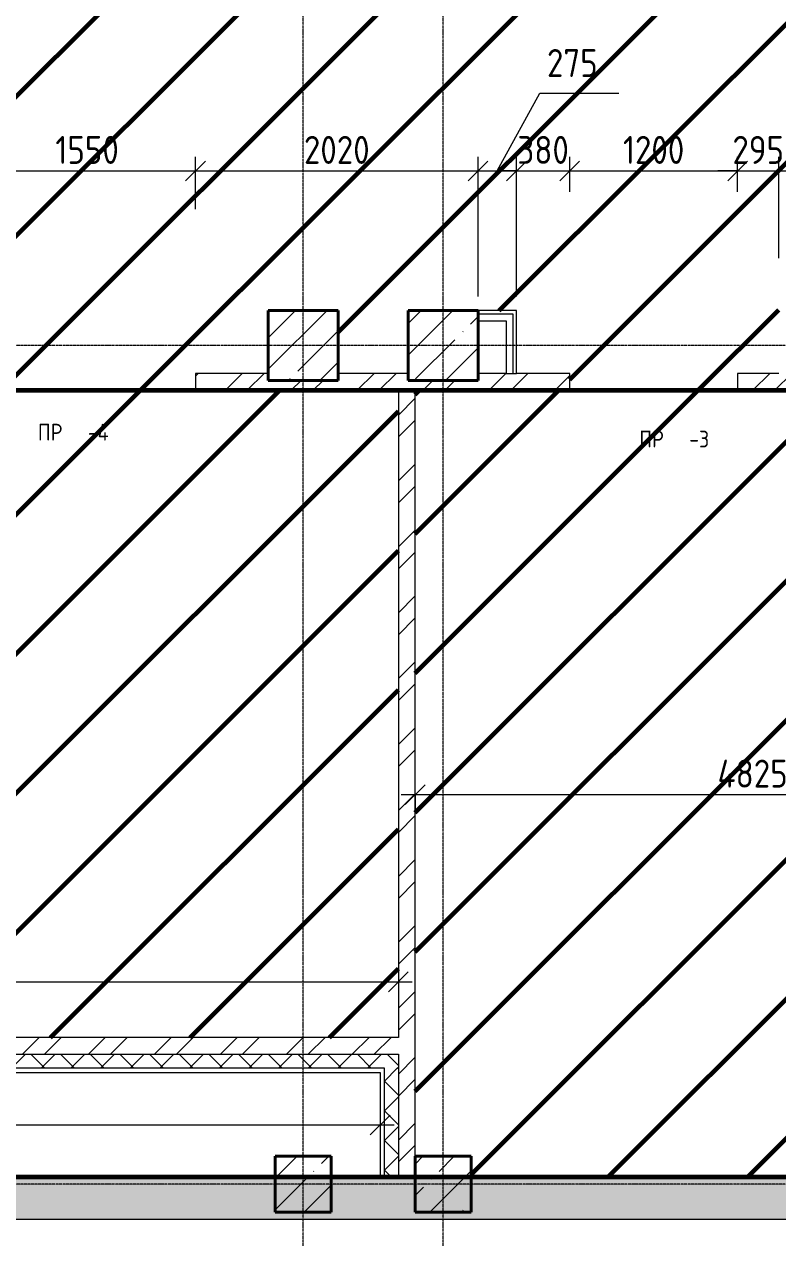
# Model space of a CAD drawing. Header units: millimetres. Extents: x -56773 to 323062, y -262288 to 76460.
# Drawn here: x 12806 to 18192, y -7378 to 1303 of the extents above; entities that cross this region are included whole.
import ezdxf

# ---------------------------------------------------------------- set-up
doc = ezdxf.new("R2010")
doc.units = ezdxf.units.MM
doc.linetypes.add('ADSK_Линия сетки', pattern=[25, 20, -2.5, 0, -2.5])
for name, color, linetype, lineweight in [('1.1) Шлифовка потолка', 5, 'Continuous', 60), ('Марки', 7, 'Continuous', 20), ('Несущие колонны', 7, 'Continuous', 18), ('Оси', 7, 'Continuous', 9), ('Размеры', 7, 'Continuous', 9), ('Стены внутренние', 7, 'Continuous', 18), ('Стены наружные', 7, 'Continuous', 18), ('Стены штриховка', 7, 'Continuous', 9)]:
    doc.layers.add(name, color=color, linetype=linetype, lineweight=lineweight)
doc.styles.add('GOST Common_3', font='', dxfattribs={"width": 0.9, "height": 200})
doc.styles.add('GOST Common_9', font='', dxfattribs={"width": 0.9, "height": 120})
doc.styles.get('GOST Common_3').set_extended_font_data('GOST Common')
doc.styles.get('GOST Common_9').set_extended_font_data('GOST Common')
doc.dimstyles.new('ADSK_Основной_2_0', dxfattribs={"dimscale": 304.8, "dimtxt": 201.142999, "dimasz": 0.463911, "dimexe": 0.328084, "dimexo": 0.328084, "dimgap": 0.164042, "dimtad": 1, "dimdec": 3, "dimrnd": 0.001, "dimdsep": 46, "dimtxsty": 'GOST Common_3', "dimblk1": 'OBLIQUE', "dimblk2": 'OBLIQUE', "dimsah": 1, "dimcen": 0.09, "dimdle": 0.328084, "dimazin": 2, "dimtfac": 1, "dimtdec": 4, "dimtix": 1, "dimtmove": 0, "dimatfit": 3, "dimfxl": 1, "dimtvp": 1, "dimtolj": 1, "dimtzin": 0, "dimlwd": 20, "dimlwe": 20, "dimarcsym": 2})
doc.dimstyles.new('ADSK_Основной_2_0_1', dxfattribs={"dimscale": 304.8, "dimtxt": 201.142999, "dimasz": 0.463911, "dimexe": 0.328084, "dimexo": 0.328084, "dimgap": 0.164042, "dimtad": 1, "dimdec": 3, "dimrnd": 0.001, "dimdsep": 46, "dimtxsty": 'GOST Common_3', "dimblk1": 'OBLIQUE', "dimblk2": 'OBLIQUE', "dimsah": 1, "dimcen": 0.09, "dimdle": 0.328084, "dimazin": 2, "dimtfac": 1, "dimtdec": 4, "dimtix": 1, "dimtmove": 1, "dimatfit": 3, "dimfxl": 1, "dimtvp": 1, "dimtolj": 1, "dimtzin": 0, "dimlwd": 20, "dimlwe": 20, "dimarcsym": 2})
doc.dimstyles.new('ADSK_Основной_2_0_2', dxfattribs={"dimscale": 304.8, "dimtxt": 201.142999, "dimasz": 0.463911, "dimexe": 0.328084, "dimexo": 0.328084, "dimgap": 0.164042, "dimtad": 1, "dimdec": 3, "dimrnd": 0.001, "dimdsep": 46, "dimtxsty": 'GOST Common_3', "dimblk1": 'OBLIQUE', "dimblk2": 'OBLIQUE', "dimsah": 1, "dimcen": 0.09, "dimdle": 0.328084, "dimazin": 2, "dimtfac": 1, "dimtdec": 4, "dimtix": 1, "dimtmove": 0, "dimatfit": 3, "dimfxl": 1, "dimtvp": 1, "dimtolj": 1, "dimtzin": 0, "dimlwd": 20, "dimlwe": 20, "dimarcsym": 2})
pattern_1 = [(45, (0, 0), (-224.5064, 224.5064), []), (45, (224.5, 0), (-224.5064, 224.5064), [396.875, -79.375, 3.353, -76.022])]
pattern_2 = [(45, (0, 0), (-235.7317, 235.7317), []), (45, (157.15, 0), (-235.7317, 235.7317), [])]
pattern_3 = [(45, (0, 0), (-106.066, 106.066), []), (135, (0, 0), (-106.066, -106.066), [])]

# ---------------------------------------------------------------- blocks, each defined once
blk = doc.blocks.new('ADSK_КолоннаЖБ_Прямоугольная - 400x400 мм-1809659-Кладочный план подвала')
at = {"layer": 'Несущие колонны', "lineweight": 40}
for p, q in [((-200, 200), (200, 200)), ((-200, -200), (-200, 200)), ((200, 200), (200, -200)), ((200, -200), (-200, -200))]:
    blk.add_line(p, q, dxfattribs=at)
blk = doc.blocks.new('ADSK_КолоннаЖБ_Прямоугольная - 500x500 мм-1807509-Кладочный план подвала')
at = {"layer": 'Несущие колонны', "lineweight": 40}
for p, q in [((-250, 250), (250, 250)), ((-250, -250), (-250, 250)), ((250, 250), (250, -250)), ((250, -250), (-250, -250))]:
    blk.add_line(p, q, dxfattribs=at)
blk = doc.blocks.new('_Oblique')
at = {"color": 0, "linetype": 'ByBlock', "lineweight": -2}
blk.add_line((-0.5, -0.5), (0.5, 0.5), dxfattribs=at)
blk = doc.blocks.new('DIMBLOCK270-Кладочный план подвала')
at = {"layer": 'Defpoints', "color": 0, "transparency": 16777216}
for p in [(14030, 253.7), (12480, -120), (14030, -120)]:
    blk.add_point(p, dxfattribs=at)
at = {"layer": 'Размеры', "color": 0, "lineweight": 20, "transparency": 16777216}
for p, q in [((12480, -20), (12480, 353.7)), ((14030, -20), (14030, 353.7)), ((12380, 253.7), (14130, 253.7))]:
    blk.add_line(p, q, dxfattribs=at)
at = {"layer": 'Размеры', "color": 0, "lineweight": 20, "transparency": 16777216, "xscale": 141.4, "yscale": 141.4, "zscale": 141.4, "rotation": 180}
blk.add_blockref('_Oblique', (12480, 253.7), dxfattribs=at)
at = {"layer": 'Размеры', "color": 0, "lineweight": 20, "transparency": 16777216, "xscale": 141.4, "yscale": 141.4, "zscale": 141.4}
blk.add_blockref('_Oblique', (14030, 253.7), dxfattribs=at)
at = {"layer": 'Размеры', "color": 0, "lineweight": 9, "transparency": 16777216, "insert": (13255, 403.7), "char_height": 200, "width": 560.473, "attachment_point": 5, "style": 'GOST Common_3'}
blk.add_mtext('\\A1;1550', dxfattribs=at)
blk = doc.blocks.new('DIMBLOCK271-Кладочный план подвала')
at = {"layer": 'Defpoints', "color": 0, "transparency": 16777216}
for p in [(16050, 253.7), (14030, -120), (16050, -745)]:
    blk.add_point(p, dxfattribs=at)
at = {"layer": 'Размеры', "color": 0, "lineweight": 20, "transparency": 16777216}
for p, q in [((14030, -20), (14030, 353.7)), ((16050, -645), (16050, 353.7)), ((13930, 253.7), (16150, 253.7))]:
    blk.add_line(p, q, dxfattribs=at)
at = {"layer": 'Размеры', "color": 0, "lineweight": 20, "transparency": 16777216, "xscale": 141.4, "yscale": 141.4, "zscale": 141.4, "rotation": 180}
blk.add_blockref('_Oblique', (14030, 253.7), dxfattribs=at)
at = {"layer": 'Размеры', "color": 0, "lineweight": 20, "transparency": 16777216, "xscale": 141.4, "yscale": 141.4, "zscale": 141.4}
blk.add_blockref('_Oblique', (16050, 253.7), dxfattribs=at)
at = {"layer": 'Размеры', "color": 0, "lineweight": 9, "transparency": 16777216, "insert": (15040, 403.7), "char_height": 200, "width": 605.475, "attachment_point": 5, "style": 'GOST Common_3'}
blk.add_mtext('\\A1;2020', dxfattribs=at)
blk = doc.blocks.new('DIMBLOCK272-Кладочный план подвала')
at = {"layer": 'Defpoints', "color": 0, "transparency": 16777216}
for p in [(16325, 253.7), (16050, -745), (16325, -745)]:
    blk.add_point(p, dxfattribs=at)
at = {"layer": 'Размеры', "color": 0, "lineweight": 20, "transparency": 16777216}
for p, q in [((16187.5, 253.7), (16492.5, 808.7)), ((16492.5, 808.7), (17055.4, 808.7)), ((16050, -645), (16050, 353.7)), ((16325, -645), (16325, 353.7)), ((15950, 253.7), (16425, 253.7))]:
    blk.add_line(p, q, dxfattribs=at)
at = {"layer": 'Размеры', "color": 0, "lineweight": 20, "transparency": 16777216, "xscale": 141.4, "yscale": 141.4, "zscale": 141.4, "rotation": 180}
blk.add_blockref('_Oblique', (16050, 253.7), dxfattribs=at)
at = {"layer": 'Размеры', "color": 0, "lineweight": 20, "transparency": 16777216, "xscale": 141.4, "yscale": 141.4, "zscale": 141.4}
blk.add_blockref('_Oblique', (16325, 253.7), dxfattribs=at)
at = {"layer": 'Размеры', "color": 0, "lineweight": 9, "transparency": 16777216, "insert": (16542.5, 1125.4), "char_height": 200, "width": 454.106, "attachment_point": 1, "line_spacing_factor": 1.022761, "style": 'GOST Common_3'}
blk.add_mtext('\\A1;275', dxfattribs=at)
blk = doc.blocks.new('DIMBLOCK273-Кладочный план подвала')
at = {"layer": 'Defpoints', "color": 0, "transparency": 16777216}
for p in [(16705, 253.7), (16705, 5), (16325, -745)]:
    blk.add_point(p, dxfattribs=at)
at = {"layer": 'Размеры', "color": 0, "lineweight": 20, "transparency": 16777216}
for p, q in [((16325, -645), (16325, 353.7)), ((16705, 105), (16705, 353.7)), ((16325, 253.7), (16183.6, 253.7)), ((16325, 253.7), (16705, 253.7)), ((16705, 253.7), (16846.4, 253.7))]:
    blk.add_line(p, q, dxfattribs=at)
at = {"layer": 'Размеры', "color": 0, "lineweight": 20, "transparency": 16777216, "xscale": 141.4, "yscale": 141.4, "zscale": 141.4}
blk.add_blockref('_Oblique', (16325, 253.7), dxfattribs=at)
at = {"layer": 'Размеры', "color": 0, "lineweight": 20, "transparency": 16777216, "xscale": 141.4, "yscale": 141.4, "zscale": 141.4, "rotation": 180}
blk.add_blockref('_Oblique', (16705, 253.7), dxfattribs=at)
at = {"layer": 'Размеры', "color": 0, "lineweight": 9, "transparency": 16777216, "insert": (16515, 403.7), "char_height": 200, "width": 454.106, "attachment_point": 5, "style": 'GOST Common_3'}
blk.add_mtext('\\A1;380', dxfattribs=at)
blk = doc.blocks.new('DIMBLOCK274-Кладочный план подвала')
at = {"layer": 'Defpoints', "color": 0, "transparency": 16777216}
for p in [(17905, 253.7), (16705, 5), (17905, 5)]:
    blk.add_point(p, dxfattribs=at)
at = {"layer": 'Размеры', "color": 0, "lineweight": 20, "transparency": 16777216}
for p, q in [((16705, 105), (16705, 353.7)), ((17905, 105), (17905, 353.7)), ((16605, 253.7), (18005, 253.7))]:
    blk.add_line(p, q, dxfattribs=at)
at = {"layer": 'Размеры', "color": 0, "lineweight": 20, "transparency": 16777216, "xscale": 141.4, "yscale": 141.4, "zscale": 141.4, "rotation": 180}
blk.add_blockref('_Oblique', (16705, 253.7), dxfattribs=at)
at = {"layer": 'Размеры', "color": 0, "lineweight": 20, "transparency": 16777216, "xscale": 141.4, "yscale": 141.4, "zscale": 141.4}
blk.add_blockref('_Oblique', (17905, 253.7), dxfattribs=at)
at = {"layer": 'Размеры', "color": 0, "lineweight": 9, "transparency": 16777216, "insert": (17305, 403.7), "char_height": 200, "width": 560.473, "attachment_point": 5, "style": 'GOST Common_3'}
blk.add_mtext('\\A1;1200', dxfattribs=at)
blk = doc.blocks.new('DIMBLOCK275-Кладочный план подвала')
at = {"layer": 'Defpoints', "color": 0, "transparency": 16777216}
for p in [(18200, 253.7), (17905, 5), (18200, -470)]:
    blk.add_point(p, dxfattribs=at)
at = {"layer": 'Размеры', "color": 0, "lineweight": 20, "transparency": 16777216}
for p, q in [((17905, 105), (17905, 353.7)), ((18200, -370), (18200, 353.7)), ((17905, 253.7), (17763.6, 253.7)), ((17905, 253.7), (18200, 253.7)), ((18200, 253.7), (18341.4, 253.7))]:
    blk.add_line(p, q, dxfattribs=at)
at = {"layer": 'Размеры', "color": 0, "lineweight": 20, "transparency": 16777216, "xscale": 141.4, "yscale": 141.4, "zscale": 141.4}
blk.add_blockref('_Oblique', (17905, 253.7), dxfattribs=at)
at = {"layer": 'Размеры', "color": 0, "lineweight": 20, "transparency": 16777216, "xscale": 141.4, "yscale": 141.4, "zscale": 141.4, "rotation": 180}
blk.add_blockref('_Oblique', (18200, 253.7), dxfattribs=at)
at = {"layer": 'Размеры', "color": 0, "lineweight": 9, "transparency": 16777216, "insert": (18052.5, 403.7), "char_height": 200, "width": 454.106, "attachment_point": 5, "style": 'GOST Common_3'}
blk.add_mtext('\\A1;295', dxfattribs=at)
blk = doc.blocks.new('DIMBLOCK276-Кладочный план подвала')
at = {"layer": 'Defpoints', "color": 0, "transparency": 16777216}
for p in [(22050, 253.7), (18200, -470), (22050, -470)]:
    blk.add_point(p, dxfattribs=at)
at = {"layer": 'Размеры', "color": 0, "lineweight": 20, "transparency": 16777216}
for p, q in [((18200, -370), (18200, 353.7)), ((22050, -370), (22050, 353.7)), ((18100, 253.7), (22150, 253.7))]:
    blk.add_line(p, q, dxfattribs=at)
at = {"layer": 'Размеры', "color": 0, "lineweight": 20, "transparency": 16777216, "xscale": 141.4, "yscale": 141.4, "zscale": 141.4, "rotation": 180}
blk.add_blockref('_Oblique', (18200, 253.7), dxfattribs=at)
at = {"layer": 'Размеры', "color": 0, "lineweight": 20, "transparency": 16777216, "xscale": 141.4, "yscale": 141.4, "zscale": 141.4}
blk.add_blockref('_Oblique', (22050, 253.7), dxfattribs=at)
at = {"layer": 'Размеры', "color": 0, "lineweight": 9, "transparency": 16777216, "insert": (20125, 403.7), "char_height": 200, "width": 605.475, "attachment_point": 5, "style": 'GOST Common_3'}
blk.add_mtext('\\A1;3850', dxfattribs=at)
blk = doc.blocks.new('DIMBLOCK358-Кладочный план подвала')
at = {"layer": 'Defpoints', "color": 0, "transparency": 16777216}
for p in [(8800, -5447.3), (15480, -5447.3), (15480, -5547.3)]:
    blk.add_point(p, dxfattribs=at)
at = {"layer": 'Размеры', "color": 0, "lineweight": 20, "transparency": 16777216}
for p, q in [((8700, -5547.3), (15580, -5547.3)), ((8800, -5547.3), (8800, -5647.3)), ((15480, -5547.3), (15480, -5647.3))]:
    blk.add_line(p, q, dxfattribs=at)
at = {"layer": 'Размеры', "color": 0, "lineweight": 20, "transparency": 16777216, "xscale": 141.4, "yscale": 141.4, "zscale": 141.4, "rotation": 180}
blk.add_blockref('_Oblique', (8800, -5547.3), dxfattribs=at)
at = {"layer": 'Размеры', "color": 0, "lineweight": 20, "transparency": 16777216, "xscale": 141.4, "yscale": 141.4, "zscale": 141.4}
blk.add_blockref('_Oblique', (15480, -5547.3), dxfattribs=at)
at = {"layer": 'Размеры', "color": 0, "lineweight": 9, "transparency": 16777216, "insert": (12140, -5397.3), "char_height": 200, "width": 605.475, "attachment_point": 5, "style": 'GOST Common_3'}
blk.add_mtext('\\A1;6680', dxfattribs=at)
blk = doc.blocks.new('DIMBLOCK359-Кладочный план подвала')
at = {"layer": 'Defpoints', "color": 0, "transparency": 16777216}
for p in [(8930, -6470.7), (15350, -6470.7), (15350, -6570.7)]:
    blk.add_point(p, dxfattribs=at)
at = {"layer": 'Размеры', "color": 0, "lineweight": 20, "transparency": 16777216}
for p, q in [((8830, -6570.7), (15450, -6570.7)), ((8930, -6570.7), (8930, -6670.7)), ((15350, -6570.7), (15350, -6670.7))]:
    blk.add_line(p, q, dxfattribs=at)
at = {"layer": 'Размеры', "color": 0, "lineweight": 20, "transparency": 16777216, "xscale": 141.4, "yscale": 141.4, "zscale": 141.4, "rotation": 180}
blk.add_blockref('_Oblique', (8930, -6570.7), dxfattribs=at)
at = {"layer": 'Размеры', "color": 0, "lineweight": 20, "transparency": 16777216, "xscale": 141.4, "yscale": 141.4, "zscale": 141.4}
blk.add_blockref('_Oblique', (15350, -6570.7), dxfattribs=at)
at = {"layer": 'Размеры', "color": 0, "lineweight": 9, "transparency": 16777216, "insert": (12140, -6420.7), "char_height": 200, "width": 625.93, "attachment_point": 5, "style": 'GOST Common_3'}
blk.add_mtext('\\A1;6420', dxfattribs=at)
blk = doc.blocks.new('DIMBLOCK362-Кладочный план подвала')
at = {"layer": 'Defpoints', "color": 0, "transparency": 16777216}
for p in [(20425, -3410), (15600, -4107.9), (20425, -4207.8)]:
    blk.add_point(p, dxfattribs=at)
at = {"layer": 'Размеры', "color": 0, "lineweight": 20, "transparency": 16777216}
for p, q in [((20425, -3510), (20425, -4307.8)), ((15500, -4207.8), (20525, -4207.8)), ((15600, -4207.9), (15600, -4307.8))]:
    blk.add_line(p, q, dxfattribs=at)
at = {"layer": 'Размеры', "color": 0, "lineweight": 20, "transparency": 16777216, "xscale": 141.4, "yscale": 141.4, "zscale": 141.4, "rotation": 180}
blk.add_blockref('_Oblique', (15600, -4207.8), dxfattribs=at)
at = {"layer": 'Размеры', "color": 0, "lineweight": 20, "transparency": 16777216, "xscale": 141.4, "yscale": 141.4, "zscale": 141.4}
blk.add_blockref('_Oblique', (20425, -4207.8), dxfattribs=at)
at = {"layer": 'Размеры', "color": 0, "lineweight": 9, "transparency": 16777216, "insert": (18012.5, -4057.8), "char_height": 200, "width": 625.93, "attachment_point": 5, "style": 'GOST Common_3'}
blk.add_mtext('\\A1;4825', dxfattribs=at)

msp = doc.modelspace()

# ---------------------------------------------------------------- hatches: boundary and pattern name
at = {"layer": '1.1) Шлифовка потолка', "transparency": 33554687}
h = msp.add_hatch(dxfattribs=at)
h.set_pattern_fill('ANSI31', color=256, scale=222)
h.paths.add_polyline_path([(20425, -1315.031), (15600, -1315.031), (15600, -6795.031), (16000, -6795.031), (16000, -6945.031), (21600, -6945.031), (21600, -6795.031), (22000, -6795.031), (22000, -6945.031), (23465, -6945.031), (23465, -6410.031), (23585, -6410.031), (23585, -6945.031), (27600, -6945.031), (27600, -6795.031), (27880, -6795.031), (27880, -1315.031), (25680, -1315.031), (25680, -1755.031), (25560, -1755.031), (25560, -1315.031), (23860, -1315.031), (23860, -2790.031), (25560, -2790.031), (25560, -2655.031), (25680, -2655.031), (25680, -3235.031), (25560, -3235.031), (25560, -3085.031), (23760, -3085.031), (23760, -4285.031), (25560, -4285.031), (25560, -4135.031), (25680, -4135.031), (25680, -4405.031), (23585, -4405.031), (23585, -5210.031), (23465, -5210.031), (23465, -3410.031), (23290, -3410.031), (23290, -3290.031), (23465, -3290.031), (23465, -1590.031), (22040, -1590.031), (22040, -3290.031), (22390, -3290.031), (22390, -3410.031), (21595, -3410.031), (21595, -3290.031), (21745, -3290.031), (21745, -1490.031), (20545, -1490.031), (20545, -3290.031), (20695, -3290.031), (20695, -3410.031), (20425, -3410.031)])
h.paths.add_polyline_path([(45600, 11004.969), (42200, 11004.969), (42200, 2804.969), (43475, 2804.969), (43475, 2724.969), (44525, 2724.969), (44525, 2804.969), (45600, 2804.969)])
h = msp.add_hatch(dxfattribs=at)
h.set_pattern_fill('ANSI31', color=256, scale=222)
h.paths.add_polyline_path([(42120, 1729.969), (42000, 1729.969), (42000, 2604.969), (42000, 3604.969), (41100, 3604.969), (41100, 3724.969), (40200, 3724.969), (40200, 3604.969), (40050, 3604.969), (40050, 3154.969), (40050, 2879.969), (39275, 2879.969), (39275, 3604.969), (39085, 3604.969), (39085, 3724.969), (37885, 3724.969), (37885, 3604.969), (34400, 3604.969), (34400, 2879.969), (30675, 2879.969), (30675, 3604.969), (30495, 3604.969), (30495, 3724.969), (29295, 3724.969), (29295, 3604.969), (28325, 3604.969), (28325, 3154.969), (28050, 3154.969), (27550, 3154.969), (27550, 3604.969), (25015, 3604.969), (25015, 3724.969), (23815, 3724.969), (23815, 3604.969), (22050, 3604.969), (22050, 3154.969), (21550, 3154.969), (21275, 3154.969), (21275, 3604.969), (21040, 3604.969), (21040, 3724.969), (19990, 3724.969), (19990, 3604.969), (18420, 3604.969), (18420, 3724.969), (17370, 3724.969), (17370, 3604.969), (16325, 3604.969), (16325, 3154.969), (16050, 3154.969), (15550, 3154.969), (15550, 3604.969), (15050, 3604.969), (15050, 3154.969), (14550, 3154.969), (14550, 3604.969), (14460, 3604.969), (14460, 3724.969), (13410, 3724.969), (13410, 3604.969), (13375, 3604.969), (13375, 2929.969), (12600, 2929.969), (12600, 2604.969), (12150, 2604.969), (10600, 2604.969), (8800, 2604.969), (6005, 2604.969), (6005, 2829.969), (4205, 2829.969), (1410, 2829.969), (1410, 2064.969), (1410, 14.969), (1410, -425.031), (3100, -425.031), (3100, -545.031), (3000, -545.031), (3000, -745.031), (3050, -745.031), (3050, -1245.031), (3050, -1315.031), (4250, -1315.031), (4250, -545.031), (4150, -545.031), (4150, -425.031), (4520, -425.031), (4520, -545.031), (4370, -545.031), (4370, -1315.031), (6200, -1315.031), (6200, -545.031), (5570, -545.031), (5570, -425.031), (6975, -425.031), (6975, -545.031), (6775, -545.031), (6775, -820.031), (6400, -820.031), (6400, -1315.031), (8600, -1315.031), (8600, -1245.031), (8550, -1245.031), (8550, -745.031), (8600, -745.031), (8600, -545.031), (8025, -545.031), (8025, -425.031), (11245, -425.031), (11245, -1195.031), (12480, -1195.031), (12480, -1315.031), (14030, -1315.031), (14030, -1195.031), (14550, -1195.031), (14550, -745.031), (15050, -745.031), (15050, -1195.031), (15550, -1195.031), (15550, -745.031), (16050, -745.031), (16325, -745.031), (16325, -1195.031), (16705, -1195.031), (16705, -1315.031), (17905, -1315.031), (17905, -1195.031), (18200, -1195.031), (18200, -470.031), (22050, -470.031), (22050, -745.031), (22050, -1195.031), (26055, -1195.031), (26055, -1315.031), (27255, -1315.031), (27255, -1195.031), (27550, -1195.031), (27550, -745.031), (27550, -470.031), (30645, -470.031), (30645, -1195.031), (31830, -1195.031), (31830, -1315.031), (32880, -1315.031), (32880, -1195.031), (33275, -1195.031), (33275, -745.031), (33550, -745.031), (34050, -745.031), (34050, -1195.031), (36675, -1195.031), (36675, -1315.031), (37725, -1315.031), (37725, -1195.031), (39275, -1195.031), (39275, -745.031), (39550, -745.031), (40050, -745.031), (40050, -1195.031), (40255, -1195.031), (40255, -1315.031), (41455, -1315.031), (41455, -1195.031), (42000, -1195.031), (42000, -320.031), (42120, -320.031)])
h = msp.add_hatch(dxfattribs=at)
h.set_pattern_fill('ANSI31', color=256, scale=222)
h.paths.add_polyline_path([(15480, -1315.031), (8800, -1315.031), (8800, -5945.031), (15480, -5945.031)])
at = {"layer": 'Несущие колонны', "lineweight": 9}
h = msp.add_hatch(dxfattribs=at)
h.set_pattern_fill('FP_3', color=256, style=0, pattern_type=2)
h.set_pattern_definition(pattern_1)
h.paths.add_polyline_path([(14550, -1245.031), (15050, -1245.031), (15050, -745.031), (14550, -745.031), (14550, -1195.031)])
h = msp.add_hatch(dxfattribs=at)
h.set_pattern_fill('FP_3', color=256, style=0, pattern_type=2)
h.set_pattern_definition(pattern_1)
h.paths.add_polyline_path([(16050, -1245.031), (16050, -745.031), (15550, -745.031), (15550, -1245.031)])
h = msp.add_hatch(dxfattribs=at)
h.set_pattern_fill('FP_3', color=256, style=0, pattern_type=2)
h.set_pattern_definition(pattern_1)
h.paths.add_polyline_path([(15000, -7195.031), (15000, -6795.031), (14600, -6795.031), (14600, -7195.031)])
h = msp.add_hatch(dxfattribs=at)
h.set_pattern_fill('FP_3', color=256, style=0, pattern_type=2)
h.set_pattern_definition(pattern_1)
h.paths.add_polyline_path([(16000, -7195.031), (16000, -6795.031), (15600, -6795.031), (15600, -7195.031)])
at = {"layer": 'Стены внутренние', "lineweight": 9}
h = msp.add_hatch(dxfattribs=at)
h.set_pattern_fill('FP_2', color=256, style=0, pattern_type=2)
h.set_pattern_definition(pattern_2)
h.paths.add_polyline_path([(27880, -1315.031), (27880, -1245.031), (27550, -1245.031), (27550, -1195.031), (27255, -1195.031), (27255, -1315.031), (27550, -1315.031)])
h.paths.add_polyline_path([(26055, -1315.031), (26055, -1195.031), (22050, -1195.031), (22050, -1245.031), (21550, -1245.031), (21550, -1195.031), (17905, -1195.031), (17905, -1315.031), (25680, -1315.031)])
h.paths.add_polyline_path([(16705, -1315.031), (16705, -1195.031), (16050, -1195.031), (16050, -1245.031), (15550, -1245.031), (15550, -1195.031), (15050, -1195.031), (15050, -1245.031), (14550, -1245.031), (14550, -1195.031), (14030, -1195.031), (14030, -1315.031), (15600, -1315.031)])
h.paths.add_polyline_path([(12480, -1315.031), (12480, -1195.031), (9050, -1195.031), (9050, -1245.031), (8800, -1245.031), (8800, -1315.031), (9298.7103, -1315.031)])
h = msp.add_hatch(dxfattribs=at)
h.set_pattern_fill('FP_2', color=256, style=0, pattern_type=2)
h.set_pattern_definition(pattern_2)
h.paths.add_polyline_path([(15600, -6945.031), (15600, -1315.031), (15480, -1315.031), (15480, -6945.031)])
h = msp.add_hatch(dxfattribs=at)
h.set_pattern_fill('FP_2', color=256, style=0, pattern_type=2)
h.set_pattern_definition(pattern_2)
h.paths.add_polyline_path([(15480, -6065.031), (15480, -5945.031), (8800, -5945.031), (8800, -6065.031), (9298.7103, -6065.031)])
h = msp.add_hatch(dxfattribs=at)
h.set_pattern_fill('FP_3', color=256, style=0, pattern_type=2)
h.set_pattern_definition(pattern_1)
h.paths.add_polyline_path([(61550, -7245.031), (61550, -6945.031), (49800, -6945.031), (49800, -7195.031), (49400, -7195.031), (49400, -6945.031), (34000, -6945.031), (34000, -7195.031), (33600, -7195.031), (33600, -6945.031), (28000, -6945.031), (28000, -7195.031), (27600, -7195.031), (27600, -6945.031), (22000, -6945.031), (22000, -7195.031), (21600, -7195.031), (21600, -6945.031), (9000, -6945.031), (9000, -7195.031), (8600, -7195.031), (8600, -6945.031), (3000, -6945.031), (3000, -7195.031), (2600, -7195.031), (2600, -6945.031), (-13400, -6945.031), (-13400, -7195.031), (-13800, -7195.031), (-13800, -6945.031), (-19400, -6945.031), (-19400, -7195.031), (-19550, -7195.031), (-19550, -7245.031), (52785.5782, -7245.031)])
at = {"layer": 'Стены наружные', "lineweight": 9}
h = msp.add_hatch(dxfattribs=at)
h.set_pattern_fill('FP_24', color=256, style=0, pattern_type=2)
h.set_pattern_definition(pattern_3)
h.paths.add_polyline_path([(15480, -6165.031), (15480, -6065.031), (8900, -6065.031), (8900, -6165.031), (15380, -6165.031)])
h = msp.add_hatch(dxfattribs=at)
h.set_pattern_fill('FP_24', color=256, style=0, pattern_type=2)
h.set_pattern_definition(pattern_3)
h.paths.add_polyline_path([(15380, -6945.031), (15480, -6945.031), (15480, -6165.031), (15380, -6165.031), (15380, -6195.031)])

# ---------------------------------------------------------------- linework, layer by layer
at = {"layer": '1.1) Шлифовка потолка'}
msp.add_lwpolyline([(61550, -6945.031), (-19550, -6945.031), (-19550, -1315.031), (61550, -1315.031)], close=True, dxfattribs=at)
at = {"layer": 'Несущие колонны', "lineweight": 9}
for p, q in [((15050, -745.031), (14550, -745.031)), ((14550, -745.031), (14550, -1195.031)), ((15050, -1195.031), (15050, -745.031)), ((16050, -745.031), (15550, -745.031)), ((15550, -745.031), (15550, -1195.031)), ((16050, -1195.031), (16050, -745.031)), ((14550, -1195.031), (14550, -1245.031)), ((15050, -1245.031), (15050, -1195.031)), ((15550, -1195.031), (15550, -1245.031)), ((16050, -1245.031), (16050, -1195.031)), ((14550, -1245.031), (15050, -1245.031)), ((15550, -1245.031), (16050, -1245.031)), ((15000, -6795.031), (14600, -6795.031)), ((14600, -6795.031), (14600, -7195.031)), ((15000, -7195.031), (15000, -6795.031)), ((16000, -6795.031), (15600, -6795.031)), ((15600, -6795.031), (15600, -7195.031)), ((16000, -7195.031), (16000, -6795.031)), ((14600, -7195.031), (15000, -7195.031)), ((15600, -7195.031), (16000, -7195.031))]:
    msp.add_line(p, q, dxfattribs=at)
at = {"layer": 'Оси', "linetype": 'ADSK_Линия сетки', "lineweight": 5}
for p, q in [((14800, -10973.8823), (14800, 10027.4451)), ((15800, -10973.8823), (15800, 10027.4451)), ((62221.372, -995.031), (-25240.0967, -995.031)), ((62221.372, -6995.031), (-25240.0967, -6995.031))]:
    msp.add_line(p, q, dxfattribs=at)
at = {"layer": 'Стены внутренние', "lineweight": 5}
for p, q in [((16325, -745.031), (16050, -745.031)), ((16050, -745.031), (16050, -820.031)), ((16325, -1195.031), (16325, -745.031)), ((16050, -820.031), (16250, -820.031)), ((16250, -820.031), (16250, -1195.031)), ((14550, -1195.031), (14030, -1195.031)), ((14030, -1195.031), (14030, -1315.031)), ((14550, -1245.031), (14550, -1195.031)), ((15550, -1195.031), (15050, -1195.031)), ((15050, -1195.031), (15050, -1245.031)), ((15550, -1245.031), (15550, -1195.031)), ((16250, -1195.031), (16050, -1195.031)), ((16050, -1195.031), (16050, -1245.031)), ((16705, -1195.031), (16325, -1195.031)), ((16705, -1315.031), (16705, -1195.031)), ((18200, -1195.031), (17905, -1195.031)), ((17905, -1195.031), (17905, -1315.031)), ((15050, -1245.031), (14550, -1245.031)), ((16050, -1245.031), (15550, -1245.031)), ((14030, -1315.031), (15480, -1315.031)), ((15480, -1315.031), (15480, -5945.031)), ((15600, -6945.031), (15600, -1315.031)), ((15600, -1315.031), (16705, -1315.031)), ((17905, -1315.031), (20425, -1315.031)), ((15480, -5945.031), (8800, -5945.031)), ((8800, -6065.031), (15480, -6065.031)), ((15480, -6065.031), (15480, -6945.031)), ((15350, -6945.031), (9000, -6945.031)), ((21600, -6945.031), (15600, -6945.031)), ((-19850, -7245.031), (61850, -7245.031))]:
    msp.add_line(p, q, dxfattribs=at)
at = {"layer": 'Стены наружные', "lineweight": 9}
for p, q in [((8930, -6195.031), (15350, -6195.031)), ((15350, -6195.031), (15350, -6945.031))]:
    msp.add_line(p, q, dxfattribs=at)
at = {"layer": 'Стены штриховка', "lineweight": 9}
for p, q in [((16300, -770.031), (16050, -770.031)), ((16300, -1195.031), (16300, -770.031)), ((16250, -1195.031), (16325, -1195.031)), ((15380, -6165.031), (8900, -6165.031)), ((15380, -6945.031), (15380, -6165.031)), ((15350, -6945.031), (15600, -6945.031))]:
    msp.add_line(p, q, dxfattribs=at)

# ---------------------------------------------------------------- block references
at = {"layer": 'Несущие колонны', "lineweight": 40, "rotation": 89.9999999999999}
for name, p in [('ADSK_КолоннаЖБ_Прямоугольная - 500x500 мм-1807509-Кладочный план подвала', (14800, -995.031)), ('ADSK_КолоннаЖБ_Прямоугольная - 500x500 мм-1807509-Кладочный план подвала', (15800, -995.031)), ('ADSK_КолоннаЖБ_Прямоугольная - 400x400 мм-1809659-Кладочный план подвала', (14800, -6995.031)), ('ADSK_КолоннаЖБ_Прямоугольная - 400x400 мм-1809659-Кладочный план подвала', (15800, -6995.031))]:
    msp.add_blockref(name, p, dxfattribs=at)

# ---------------------------------------------------------------- texts
at = {"layer": 'Марки', "lineweight": 9, "char_height": 120, "attachment_point": 1, "style": 'GOST Common_9'}
for s, insert, width in [('ПР', (12903.55, -1555.6039), 432.91125), ('-4', (13260.7375, -1555.6039), 411.265687), ('ПР', (17202.2574, -1604.3448), 432.91125), ('-3', (17559.4449, -1604.3448), 389.620125)]:
    msp.add_mtext(s, dxfattribs=dict(at, insert=insert, width=width))

# ---------------------------------------------------------------- dimensions: what is measured, and where the dimension line sits
at = {"layer": 'Размеры', "lineweight": 9}
dim = msp.add_linear_dim(base=(16325, 253.7444), p1=(16050, -745.031), p2=(16325, -745.031), dimstyle='ADSK_Основной_2_0_1', override={"dimpost": '<>', "dimfxl": 275}, dxfattribs=at)
dim.commit()
dim.dimension.update_dxf_attribs({"geometry": 'DIMBLOCK272-Кладочный план подвала', "text_midpoint": (16542.53, 808.727), "dimtype": 160})
for base, p1, p2, dimstyle, override, picture, middle in [((14030, 253.7444), (12480, -120.031), (14030, -120.031), 'ADSK_Основной_2_0', {"dimpost": '<>', "dimfxl": 1550}, 'DIMBLOCK270-Кладочный план подвала', (13255, 403.7444)), ((16050, 253.7444), (14030, -120.031), (16050, -745.031), 'ADSK_Основной_2_0', {"dimpost": '<>', "dimfxl": 2114.479841}, 'DIMBLOCK271-Кладочный план подвала', (15040, 403.7444)), ((16705, 253.7444), (16325, -745.031), (16705, 4.969), 'ADSK_Основной_2_0', {"dimpost": '<>', "dimfxl": 840.773453}, 'DIMBLOCK273-Кладочный план подвала', (16515, 403.7444)), ((17905, 253.7444), (16705, 4.969), (17905, 4.969), 'ADSK_Основной_2_0', {"dimpost": '<>', "dimfxl": 1200}, 'DIMBLOCK274-Кладочный план подвала', (17305, 403.7444)), ((18200, 253.7444), (17905, 4.969), (18200, -470.031), 'ADSK_Основной_2_0', {"dimpost": '<>', "dimfxl": 559.151142}, 'DIMBLOCK275-Кладочный план подвала', (18052.5, 403.7444)), ((22050, 253.7444), (18200, -470.031), (22050, -470.031), 'ADSK_Основной_2_0', {"dimpost": '<>', "dimfxl": 3850}, 'DIMBLOCK276-Кладочный план подвала', (20125, 403.7444)), ((20425, -4207.8452), (15600, -4107.8603), (20425, -3410.031), 'ADSK_Основной_2_0_2', {"dimpost": '<>', "dimfxl": 4875.201609}, 'DIMBLOCK362-Кладочный план подвала', (18012.5, -4057.8452)), ((15480, -5547.2524), (8800, -5447.2675), (15480, -5447.2675), 'ADSK_Основной_2_0_2', {"dimpost": '<>', "dimfxl": 6680}, 'DIMBLOCK358-Кладочный план подвала', (12140, -5397.2524)), ((15350, -6570.7088), (8930, -6470.7239), (15350, -6470.7239), 'ADSK_Основной_2_0_2', {"dimpost": '<>', "dimfxl": 6420}, 'DIMBLOCK359-Кладочный план подвала', (12140, -6420.7088))]:
    dim = msp.add_linear_dim(base=base, p1=p1, p2=p2, dimstyle=dimstyle, override=override, dxfattribs=at)
    dim.commit()
    dim.dimension.update_dxf_attribs({"geometry": picture, "text_midpoint": middle})

doc.saveas('drawing.dxf')
